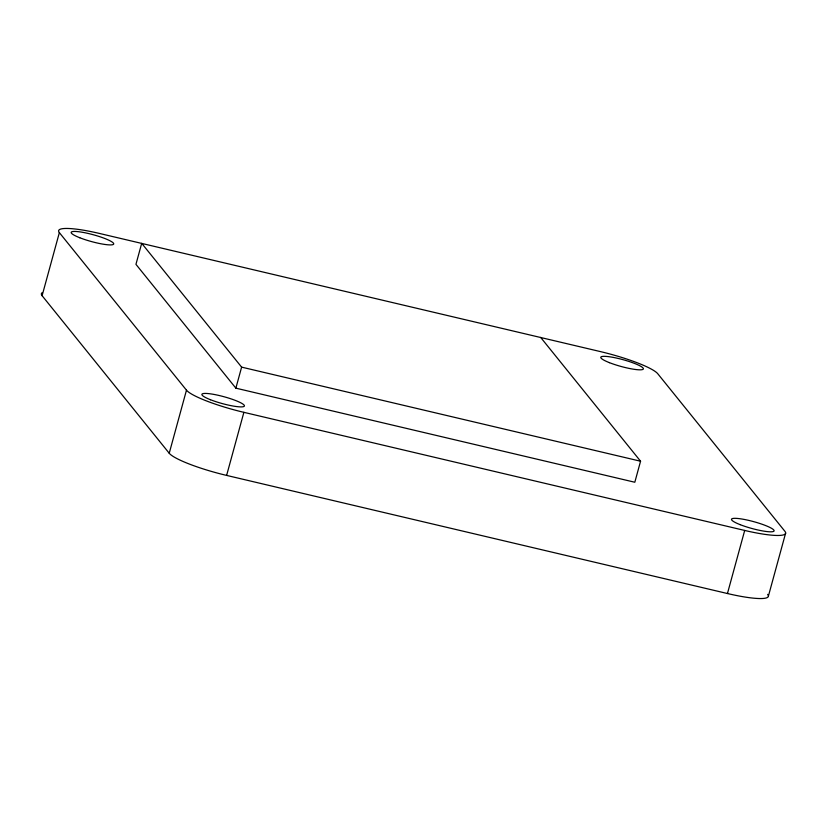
<?xml version="1.0" encoding="UTF-8"?>
<svg xmlns="http://www.w3.org/2000/svg" width="827" height="827" viewBox="0 0 827 827"><rect width="100%" height="100%" fill="white"/><g stroke="black" fill="none" stroke-linecap="round" stroke-linejoin="round"><path stroke-width="1.24" d="M767.642 594.375A51.326 8.208 15.3 0 1 727.45 593.528L226.619 475.411A51.326 8.208 15.3 0 1 169.225 453.248L42.105 295.704L59.358 232.625A51.326 8.208 15.3 0 1 99.55 233.472L600.381 351.589A51.326 8.208 15.3 0 1 657.775 373.752L784.895 531.296A51.326 8.208 15.3 0 1 744.703 530.448L243.882 412.332A51.326 8.208 15.3 0 1 186.478 390.168L59.358 232.625M169.225 453.248L186.478 390.168M235.871 388.163L241.618 367.136L141.706 243.314L135.948 264.34L235.871 388.163L634.816 482.244L640.563 461.218L540.651 337.395M226.619 475.411L243.882 412.332M727.45 593.528L744.703 530.448M768.397 596.122L785.65 533.043M241.618 367.136L640.563 461.218M42.105 295.704A51.326 8.208 15.3 0 1 42.363 292.593M609.427 362.66A22.081 3.535 15.3 0 0 643.261 369.121A22.081 3.535 15.3 0 0 613.52 357.45A22.081 3.535 15.3 0 0 609.427 362.66M740.144 524.649A22.081 3.535 15.3 0 0 773.979 531.11A22.081 3.535 15.3 0 0 744.238 519.439A22.081 3.535 15.3 0 0 740.144 524.649M210.482 399.73A22.081 3.535 15.3 0 0 244.306 406.191A22.081 3.535 15.3 0 0 214.575 394.531A22.081 3.535 15.3 0 0 210.482 399.73M79.764 237.742A22.081 3.535 15.3 0 0 113.599 244.213A22.081 3.535 15.3 0 0 83.858 232.542A22.081 3.535 15.3 0 0 79.764 237.742"/></g></svg>
